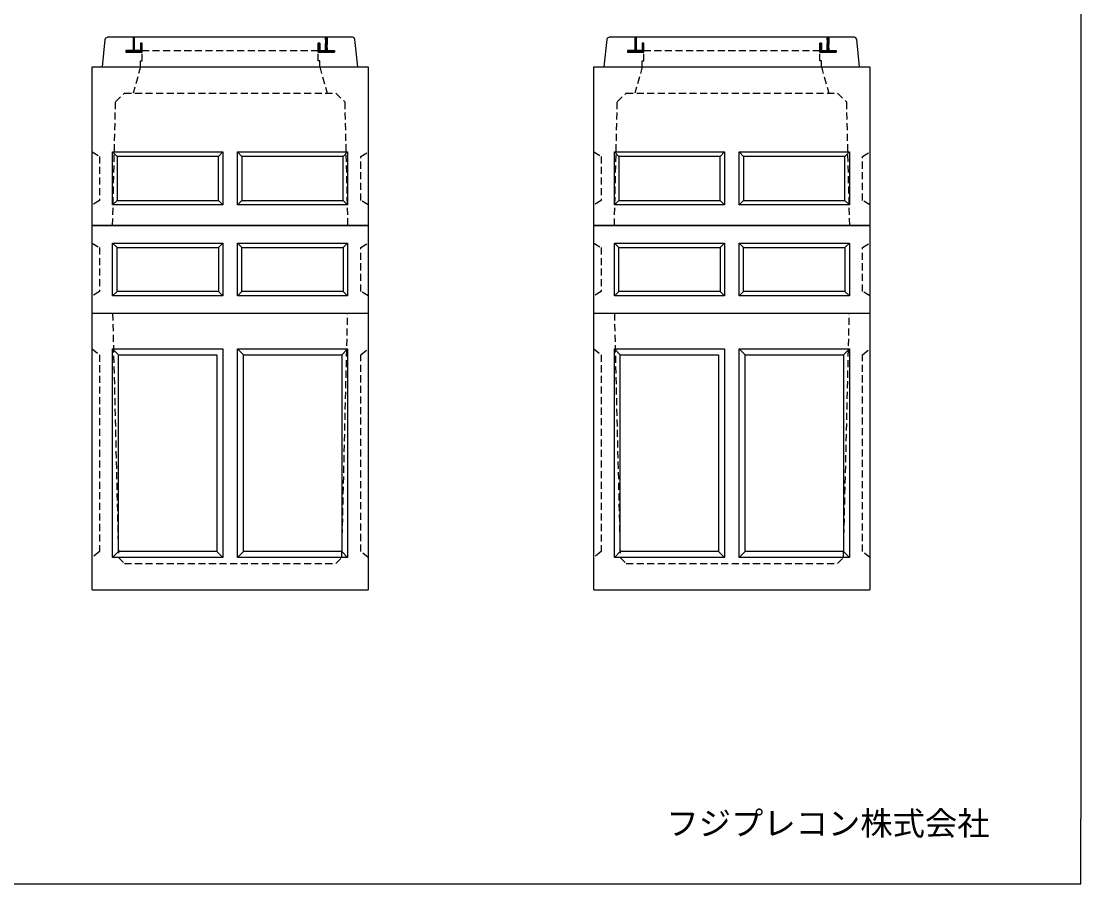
# Model space of a CAD drawing. Units: millimetres, scale not verified. Extents: x -3704 to 3796, y -2790 to 2696.
# Drawn here: x 189 to 3796, y -2790 to 145 of the extents above; entities that cross this region are included whole.
import ezdxf
from ezdxf.enums import TextEntityAlignment as Align

# ---------------------------------------------------------------- set-up
doc = ezdxf.new("R2010")
doc.units = ezdxf.units.MM
doc.header["$LTSCALE"] = 20
doc.linetypes.add('DASHED1', pattern=[1.8, 1.2, -0.6])
doc.layers.add('0-0_レイヤ_1', color=7, linetype='Continuous')
doc.styles.add('ＭＳ ゴシック', font='')
doc.styles.get('ＭＳ ゴシック').set_extended_font_data('MS Gothic')

msp = doc.modelspace()

# ---------------------------------------------------------------- linework, layer by layer
at = {"layer": '0-0_レイヤ_1'}
for p, q in [((3795.88, 2646.47), (3795.88, -2568.82)), ((464.88, -10), (474.88, 82.5)), ((1317.38, 90), (482.38, 90)), ((569.88, 90), (569.88, 45)), ((574.88, 90), (569.88, 90)), ((569.88, 88), (574.88, 88)), ((569.88, 86), (574.88, 86)), ((569.88, 84), (574.88, 84)), ((569.88, 82), (574.88, 82)), ((569.88, 80), (574.88, 80)), ((569.88, 78), (574.88, 78)), ((569.88, 76), (574.88, 76)), ((569.88, 74), (574.88, 74)), ((574.88, 45), (574.88, 90)), ((1224.88, 90), (1224.88, 45)), ((1229.88, 90), (1224.88, 90)), ((1224.88, 88), (1229.88, 88)), ((1224.88, 86), (1229.88, 86)), ((1224.88, 84), (1229.88, 84)), ((1224.88, 82), (1229.88, 82)), ((1224.88, 80), (1229.88, 80)), ((1224.88, 78), (1229.88, 78)), ((1224.88, 76), (1229.88, 76)), ((1224.88, 74), (1229.88, 74)), ((1229.88, 45), (1229.88, 90)), ((1334.88, -10), (1324.88, 82.5)), ((2172.88, -10), (2182.88, 82.5)), ((3025.38, 90), (2190.38, 90)), ((2277.88, 90), (2277.88, 45)), ((2282.88, 90), (2277.88, 90)), ((2277.88, 88), (2282.88, 88)), ((2277.88, 86), (2282.88, 86)), ((2277.88, 84), (2282.88, 84)), ((2277.88, 82), (2282.88, 82)), ((2277.88, 80), (2282.88, 80)), ((2277.88, 78), (2282.88, 78)), ((2277.88, 76), (2282.88, 76)), ((2277.88, 74), (2282.88, 74)), ((2282.88, 45), (2282.88, 90)), ((2932.88, 90), (2932.88, 45)), ((2937.88, 90), (2932.88, 90)), ((2932.88, 88), (2937.88, 88)), ((2932.88, 86), (2937.88, 86)), ((2932.88, 84), (2937.88, 84)), ((2932.88, 82), (2937.88, 82)), ((2932.88, 80), (2937.88, 80)), ((2932.88, 78), (2937.88, 78)), ((2932.88, 76), (2937.88, 76)), ((2932.88, 74), (2937.88, 74)), ((2937.88, 45), (2937.88, 90)), ((3042.88, -10), (3032.88, 82.5)), ((544.88, 45), (544.88, 40)), ((594.88, 45), (544.88, 45)), ((544.88, 44), (594.88, 44)), ((544.88, 42), (594.88, 42)), ((544.88, 40), (594.88, 40)), ((544.88, 40), (594.88, 40)), ((569.88, 72), (574.88, 72)), ((569.88, 70), (574.88, 70)), ((569.88, 68), (574.88, 68)), ((569.88, 66), (574.88, 66)), ((569.88, 64), (574.88, 64)), ((569.88, 62), (574.88, 62)), ((569.88, 60), (574.88, 60)), ((569.88, 58), (574.88, 58)), ((569.88, 56), (574.88, 56)), ((569.88, 54), (574.88, 54)), ((569.88, 52), (574.88, 52)), ((569.88, 50), (574.88, 50)), ((569.88, 48), (574.88, 48)), ((569.88, 46), (574.88, 46)), ((594.88, 70), (599.88, 70)), ((594.88, 70), (594.88, 40)), ((599.88, 70), (594.88, 70)), ((594.88, 68), (599.88, 68)), ((594.88, 66), (599.88, 66)), ((594.88, 64), (599.88, 64)), ((594.88, 62), (599.88, 62)), ((594.88, 60), (599.88, 60)), ((594.88, 58), (599.88, 58)), ((594.88, 56), (599.88, 56)), ((594.88, 54), (599.88, 54)), ((594.88, 52), (599.88, 52)), ((594.88, 50), (599.88, 50)), ((594.88, 48), (599.88, 48)), ((594.88, 46), (599.88, 46)), ((594.88, 44), (599.88, 44)), ((594.88, 42), (599.88, 42)), ((594.88, 40), (599.88, 40)), ((594.88, 40), (599.88, 40)), ((599.88, 40), (599.88, 70)), ((1199.88, 70), (1199.88, 45)), ((1204.88, 70), (1199.88, 70)), ((1199.88, 68), (1204.88, 68)), ((1199.88, 66), (1204.88, 66)), ((1199.88, 64), (1204.88, 64)), ((1199.88, 62), (1204.88, 62)), ((1199.88, 60), (1204.88, 60)), ((1199.88, 58), (1204.88, 58)), ((1199.88, 56), (1204.88, 56)), ((1199.88, 54), (1204.88, 54)), ((1199.88, 52), (1204.88, 52)), ((1199.88, 50), (1204.88, 50)), ((1199.88, 48), (1204.88, 48)), ((1199.88, 46), (1204.88, 46)), ((1199.88, 40), (1199.88, 45)), ((1199.88, 45), (1254.88, 45)), ((1199.88, 45), (1204.88, 45)), ((1199.88, 44), (1254.88, 44)), ((1199.88, 42), (1254.88, 42)), ((1199.88, 40), (1254.88, 40)), ((1254.88, 40), (1199.88, 40)), ((1204.88, 45), (1204.88, 70)), ((1224.88, 72), (1229.88, 72)), ((1224.88, 70), (1229.88, 70)), ((1224.88, 68), (1229.88, 68)), ((1224.88, 66), (1229.88, 66)), ((1224.88, 64), (1229.88, 64)), ((1224.88, 62), (1229.88, 62)), ((1224.88, 60), (1229.88, 60)), ((1224.88, 58), (1229.88, 58)), ((1224.88, 56), (1229.88, 56)), ((1224.88, 54), (1229.88, 54)), ((1224.88, 52), (1229.88, 52)), ((1224.88, 50), (1229.88, 50)), ((1224.88, 48), (1229.88, 48)), ((1224.88, 46), (1229.88, 46)), ((1224.88, 45), (1229.88, 45)), ((1254.88, 45), (1254.88, 40)), ((2252.88, 45), (2252.88, 40)), ((2302.88, 45), (2252.88, 45)), ((2252.88, 44), (2302.88, 44)), ((2252.88, 42), (2302.88, 42)), ((2252.88, 40), (2302.88, 40)), ((2252.88, 40), (2302.88, 40)), ((2277.88, 72), (2282.88, 72)), ((2277.88, 70), (2282.88, 70)), ((2277.88, 68), (2282.88, 68)), ((2277.88, 66), (2282.88, 66)), ((2277.88, 64), (2282.88, 64)), ((2277.88, 62), (2282.88, 62)), ((2277.88, 60), (2282.88, 60)), ((2277.88, 58), (2282.88, 58)), ((2277.88, 56), (2282.88, 56)), ((2277.88, 54), (2282.88, 54)), ((2277.88, 52), (2282.88, 52)), ((2277.88, 50), (2282.88, 50)), ((2277.88, 48), (2282.88, 48)), ((2277.88, 46), (2282.88, 46)), ((2302.88, 70), (2307.88, 70)), ((2302.88, 70), (2302.88, 40)), ((2307.88, 70), (2302.88, 70)), ((2302.88, 68), (2307.88, 68)), ((2302.88, 66), (2307.88, 66)), ((2302.88, 64), (2307.88, 64)), ((2302.88, 62), (2307.88, 62)), ((2302.88, 60), (2307.88, 60)), ((2302.88, 58), (2307.88, 58)), ((2302.88, 56), (2307.88, 56)), ((2302.88, 54), (2307.88, 54)), ((2302.88, 52), (2307.88, 52)), ((2302.88, 50), (2307.88, 50)), ((2302.88, 48), (2307.88, 48)), ((2302.88, 46), (2307.88, 46)), ((2302.88, 44), (2307.88, 44)), ((2302.88, 42), (2307.88, 42)), ((2302.88, 40), (2307.88, 40)), ((2302.88, 40), (2307.88, 40)), ((2307.88, 40), (2307.88, 70)), ((2907.88, 70), (2907.88, 45)), ((2912.88, 70), (2907.88, 70)), ((2907.88, 68), (2912.88, 68)), ((2907.88, 66), (2912.88, 66)), ((2907.88, 64), (2912.88, 64)), ((2907.88, 62), (2912.88, 62)), ((2907.88, 60), (2912.88, 60)), ((2907.88, 58), (2912.88, 58)), ((2907.88, 56), (2912.88, 56)), ((2907.88, 54), (2912.88, 54)), ((2907.88, 52), (2912.88, 52)), ((2907.88, 50), (2912.88, 50)), ((2907.88, 48), (2912.88, 48)), ((2907.88, 46), (2912.88, 46)), ((2907.88, 40), (2907.88, 45)), ((2907.88, 45), (2962.88, 45)), ((2907.88, 45), (2912.88, 45)), ((2907.88, 44), (2962.88, 44)), ((2907.88, 42), (2962.88, 42)), ((2907.88, 40), (2962.88, 40)), ((2962.88, 40), (2907.88, 40)), ((2912.88, 45), (2912.88, 70)), ((2932.88, 72), (2937.88, 72)), ((2932.88, 70), (2937.88, 70)), ((2932.88, 68), (2937.88, 68)), ((2932.88, 66), (2937.88, 66)), ((2932.88, 64), (2937.88, 64)), ((2932.88, 62), (2937.88, 62)), ((2932.88, 60), (2937.88, 60)), ((2932.88, 58), (2937.88, 58)), ((2932.88, 56), (2937.88, 56)), ((2932.88, 54), (2937.88, 54)), ((2932.88, 52), (2937.88, 52)), ((2932.88, 50), (2937.88, 50)), ((2932.88, 48), (2937.88, 48)), ((2932.88, 46), (2937.88, 46)), ((2932.88, 45), (2937.88, 45)), ((2962.88, 45), (2962.88, 40)), ((464.88, -10), (1334.88, -10)), ((2172.88, -10), (3042.88, -10)), ((499.88, -300), (514.88, -315)), ((859.88, -315), (874.88, -300)), ((924.88, -300), (939.88, -315)), ((1284.88, -315), (1299.88, -300)), ((2207.88, -300), (2222.88, -315)), ((2567.88, -315), (2582.88, -300)), ((2632.88, -300), (2647.88, -315)), ((2992.88, -315), (3007.88, -300)), ((874.88, -480), (859.88, -465)), ((1299.88, -480), (1284.88, -465)), ((2582.88, -480), (2567.88, -465)), ((3007.88, -480), (2992.88, -465)), ((429.88, -550), (1369.88, -550)), ((2137.88, -550), (3077.88, -550)), ((874.88, -610), (859.88, -625)), ((1284.88, -625), (1299.88, -610)), ((2582.88, -610), (2567.88, -625)), ((2992.88, -625), (3007.88, -610)), ((499.88, -790), (514.88, -775)), ((874.88, -790), (859.88, -775)), ((924.88, -790), (939.88, -775)), ((1299.88, -790), (1284.88, -775)), ((2207.88, -790), (2222.88, -775)), ((2582.88, -790), (2567.88, -775)), ((2632.88, -790), (2647.88, -775)), ((3007.88, -790), (2992.88, -775)), ((429.88, -1790), (429.88, -850)), ((1369.88, -850), (1369.88, -1790)), ((2137.88, -1790), (2137.88, -850)), ((3077.88, -850), (3077.88, -1790)), ((519.88, -990), (499.88, -970)), ((499.88, -970), (874.88, -970)), ((499.88, -1680), (499.88, -970)), ((874.88, -970), (874.88, -1680)), ((924.88, -970), (944.88, -990)), ((924.88, -970), (1299.88, -970)), ((924.88, -1680), (924.88, -970)), ((1299.88, -970), (1279.88, -990)), ((1299.88, -970), (1299.88, -1680)), ((2227.88, -990), (2207.88, -970)), ((2207.88, -970), (2582.88, -970)), ((2207.88, -1680), (2207.88, -970)), ((2582.88, -970), (2582.88, -1680)), ((2632.88, -970), (2652.88, -990)), ((2632.88, -970), (3007.88, -970)), ((2632.88, -1680), (2632.88, -970)), ((3007.88, -970), (2987.88, -990)), ((3007.88, -970), (3007.88, -1680)), ((519.88, -990), (854.88, -990)), ((519.88, -1660), (519.88, -990)), ((854.88, -990), (854.88, -1660)), ((944.88, -990), (1279.88, -990)), ((944.88, -1660), (944.88, -990)), ((1279.88, -990), (1279.88, -1660)), ((2227.88, -990), (2562.88, -990)), ((2227.88, -1660), (2227.88, -990)), ((2562.88, -990), (2562.88, -1660)), ((2652.88, -990), (2987.88, -990)), ((2652.88, -1660), (2652.88, -990)), ((2987.88, -990), (2987.88, -1660)), ((499.88, -1680), (519.88, -1660)), ((874.88, -1680), (499.88, -1680)), ((854.88, -1660), (519.88, -1660)), ((874.88, -1680), (854.88, -1660)), ((924.88, -1680), (944.88, -1660)), ((1299.88, -1680), (924.88, -1680)), ((1279.88, -1660), (944.88, -1660)), ((1299.88, -1680), (1279.88, -1660)), ((2207.88, -1680), (2227.88, -1660)), ((2582.88, -1680), (2207.88, -1680)), ((2562.88, -1660), (2227.88, -1660)), ((2582.88, -1680), (2562.88, -1660)), ((2632.88, -1680), (2652.88, -1660)), ((3007.88, -1680), (2632.88, -1680)), ((2987.88, -1660), (2652.88, -1660)), ((3007.88, -1680), (2987.88, -1660)), ((429.88, -1790), (1369.88, -1790)), ((2137.88, -1790), (3077.88, -1790)), ((3795.88, -2740.32), (3795.88, -2568.82))]:
    msp.add_line(p, q, dxfattribs=at)
at = {"layer": '0-0_レイヤ_1', "linetype": 'DASHED1'}
for p, q in [((569.88, 90), (569.88, 45)), ((574.88, 90), (569.88, 90)), ((574.88, 45), (574.88, 90)), ((1224.88, 90), (1229.88, 90)), ((1224.88, 45), (1224.88, 90)), ((1229.88, 90), (1229.88, 45)), ((2277.88, 90), (2277.88, 45)), ((2282.88, 90), (2277.88, 90)), ((2282.88, 45), (2282.88, 90)), ((2932.88, 90), (2937.88, 90)), ((2932.88, 45), (2932.88, 90)), ((2937.88, 90), (2937.88, 45)), ((544.88, 45), (544.88, 40)), ((569.88, 45), (544.88, 45)), ((544.88, 40), (599.88, 40)), ((594.88, 45), (574.88, 45)), ((594.88, 70), (594.88, 45)), ((599.88, 70), (594.88, 70)), ((599.88, 10), (599.88, 70)), ((599.88, 45), (1199.88, 45)), ((1199.88, 70), (1204.88, 70)), ((1199.88, 10), (1199.88, 70)), ((1254.88, 40), (1199.88, 40)), ((1204.88, 70), (1204.88, 45)), ((1204.88, 45), (1224.88, 45)), ((1229.88, 45), (1254.88, 45)), ((1254.88, 45), (1254.88, 40)), ((2252.88, 45), (2252.88, 40)), ((2277.88, 45), (2252.88, 45)), ((2252.88, 40), (2307.88, 40)), ((2302.88, 45), (2282.88, 45)), ((2302.88, 70), (2302.88, 45)), ((2307.88, 70), (2302.88, 70)), ((2307.88, 10), (2307.88, 70)), ((2307.88, 45), (2907.88, 45)), ((2907.88, 70), (2912.88, 70)), ((2907.88, 10), (2907.88, 70)), ((2962.88, 40), (2907.88, 40)), ((2912.88, 70), (2912.88, 45)), ((2912.88, 45), (2932.88, 45)), ((2937.88, 45), (2962.88, 45)), ((2962.88, 45), (2962.88, 40)), ((594.88, 10), (599.88, 10)), ((594.88, -10), (594.88, 10)), ((1204.88, 10), (1199.88, 10)), ((1204.88, -10), (1204.88, 10)), ((2302.88, 10), (2307.88, 10)), ((2302.88, -10), (2302.88, 10)), ((2912.88, 10), (2907.88, 10)), ((2912.88, -10), (2912.88, 10)), ((594.88, -10), (569.88, -100)), ((1204.88, -10), (1229.88, -100)), ((2302.88, -10), (2277.88, -100)), ((2912.88, -10), (2937.88, -100)), ((499.88, -850), (519.88, -1680)), ((1279.88, -1680), (1299.88, -850)), ((2207.88, -850), (2227.88, -1680)), ((2987.88, -1680), (3007.88, -850)), ((429.88, -970), (454.88, -990)), ((1344.88, -990), (1369.88, -970)), ((2137.88, -970), (2162.88, -990)), ((3052.88, -990), (3077.88, -970)), ((454.88, -990), (454.88, -1660)), ((1344.88, -1660), (1344.88, -990)), ((2162.88, -990), (2162.88, -1660)), ((3052.88, -1660), (3052.88, -990)), ((454.88, -1660), (429.88, -1680)), ((519.88, -1680), (539.88, -1700)), ((1259.88, -1700), (1279.88, -1680)), ((1369.88, -1680), (1344.88, -1660)), ((2162.88, -1660), (2137.88, -1680)), ((2227.88, -1680), (2247.88, -1700)), ((2967.88, -1700), (2987.88, -1680)), ((3077.88, -1680), (3052.88, -1660)), ((539.88, -1700), (1259.88, -1700)), ((2247.88, -1700), (2967.88, -1700))]:
    msp.add_line(p, q, dxfattribs=at)
at = {"layer": '0-0_レイヤ_1'}
for points in [[(474.88, 82.5), (476.89, 87.82), (482.38, 90)], [(1324.88, 82.5), (1322.43, 88.15), (1317.38, 90)], [(2182.88, 82.5), (2184.89, 87.82), (2190.38, 90)], [(3032.88, 82.5), (3030.43, 88.15), (3025.38, 90)], [(499.88, -480), (514.88, -465), (859.88, -465), (859.88, -315), (514.88, -315), (514.88, -465)], [(924.88, -480), (939.88, -465), (1284.88, -465), (1284.88, -315), (939.88, -315), (939.88, -465)], [(2207.88, -480), (2222.88, -465), (2567.88, -465), (2567.88, -315), (2222.88, -315), (2222.88, -465)], [(2632.88, -480), (2647.88, -465), (2992.88, -465), (2992.88, -315), (2647.88, -315), (2647.88, -465)], [(499.88, -610), (514.88, -625), (859.88, -625), (859.88, -775), (514.88, -775), (514.88, -625)], [(924.88, -610), (939.88, -625), (1284.88, -625), (1284.88, -775), (939.88, -775), (939.88, -625)], [(2207.88, -610), (2222.88, -625), (2567.88, -625), (2567.88, -775), (2222.88, -775), (2222.88, -625)], [(2632.88, -610), (2647.88, -625), (2992.88, -625), (2992.88, -775), (2647.88, -775), (2647.88, -625)], [(-3532.94, -2790.32), (3545.88, -2790.32), (3795.88, -2790.32), (3795.88, -2740.32)]]:
    msp.add_lwpolyline(points, dxfattribs=at)
for points in [[(429.88, -550), (429.88, -10), (1369.88, -10), (1369.88, -550)], [(2137.88, -550), (2137.88, -10), (3077.88, -10), (3077.88, -550)], [(499.88, -480), (499.88, -300), (874.88, -300), (874.88, -480)], [(924.88, -480), (924.88, -300), (1299.88, -300), (1299.88, -480)], [(2207.88, -480), (2207.88, -300), (2582.88, -300), (2582.88, -480)], [(2632.88, -480), (2632.88, -300), (3007.88, -300), (3007.88, -480)], [(429.88, -850), (429.88, -550), (1369.88, -550), (1369.88, -850)], [(2137.88, -850), (2137.88, -550), (3077.88, -550), (3077.88, -850)], [(499.88, -610), (874.88, -610), (874.88, -790), (499.88, -790)], [(924.88, -610), (1299.88, -610), (1299.88, -790), (924.88, -790)], [(2207.88, -610), (2582.88, -610), (2582.88, -790), (2207.88, -790)], [(2632.88, -610), (3007.88, -610), (3007.88, -790), (2632.88, -790)]]:
    msp.add_lwpolyline(points, close=True, dxfattribs=at)
at = {"layer": '0-0_レイヤ_1', "linetype": 'DASHED1'}
for points in [[(499.88, -550), (509.88, -130), (539.88, -100), (1259.88, -100), (1289.88, -130), (1299.88, -550)], [(2207.88, -550), (2217.88, -130), (2247.88, -100), (2967.88, -100), (2997.88, -130), (3007.88, -550)], [(429.88, -300), (454.88, -315), (454.88, -465), (429.88, -480)], [(1369.88, -480), (1344.88, -465), (1344.88, -315), (1369.88, -300)], [(2137.88, -300), (2162.88, -315), (2162.88, -465), (2137.88, -480)], [(3077.88, -480), (3052.88, -465), (3052.88, -315), (3077.88, -300)], [(429.88, -610), (454.88, -625), (454.88, -775), (429.88, -790)], [(1369.88, -790), (1344.88, -775), (1344.88, -625), (1369.88, -610)], [(2137.88, -610), (2162.88, -625), (2162.88, -775), (2137.88, -790)], [(3077.88, -790), (3052.88, -775), (3052.88, -625), (3077.88, -610)]]:
    msp.add_lwpolyline(points, dxfattribs=at)

# ---------------------------------------------------------------- texts
at = {"layer": '0-0_レイヤ_1', "style": 'ＭＳ ゴシック'}
msp.add_text('フジプレコン株式会社', height=80.65, dxfattribs=at).set_placement((2385.06, -2649.21), align=Align.BOTTOM_LEFT)

doc.saveas('drawing.dxf')
